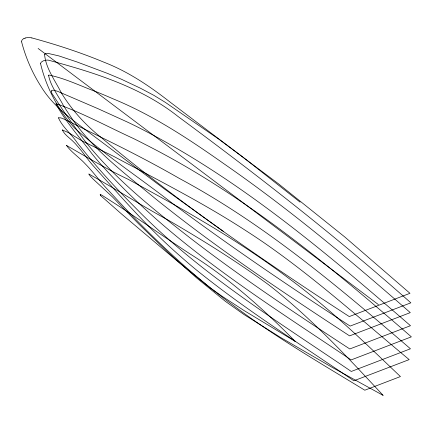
<?xml version="1.0" encoding="UTF-8"?>
<svg xmlns="http://www.w3.org/2000/svg" width="433" height="433" viewBox="0 0 433 433"><rect width="100%" height="100%" fill="white"/><g stroke="black" fill="none" stroke-linecap="round" stroke-linejoin="round"><path stroke-width="0.65" d="M100.472 194.601L100.429 194.698A3.02 1.602 -1.5 0 0 100.575 195.516M24.053 38.542L25.255 38.082M100.12 194.731L100.424 194.753A3.096 1.64 -1.5 0 1 101.706 195.077L117.127 204.961C141.629 220.992 165.541 237.906 190.044 253.938C228.965 278.192 263.226 308.848 295.295 341.442L244.38 310.748L222.443 296.502L209.967 287.734L179.289 262.766L121.489 213.945L100.559 195.516M31.847 37.952L32.513 38.109A73.377 38.883 -1.5 0 1 33.953 38.477C57.784 45.075 81.339 52.777 104.169 62.303C128.504 71.743 150.197 86.508 170.634 102.524L242.567 156.86L300.096 202.151M223.509 231.493L163.983 188.647L91.682 134.447C73.28 120.434 53.405 106.902 41.167 86.724C32.545 73.291 26.056 58.504 21.921 43.089A73.377 38.883 -1.5 0 1 21.742 42.239L21.682 41.898M38.115 48.447L378.458 304.632M25.195 38.012A7.805 4.135 -1.5 0 1 31.88 37.92M21.612 41.855A7.805 4.135 -1.5 0 1 23.95 38.494M40.572 63.711C46.022 86.665 57.291 108.418 72.852 126.214A66.097 35.024 -1.5 0 0 75.147 128.579C105.917 155.728 140.433 178.304 172.713 203.586C230.118 246.312 289.331 286.538 349.312 325.551L350.118 326.087L410.841 302.824C336.538 236.781 258.117 175.592 178.163 116.585C140.687 86.806 93.782 72.446 48.29 60.122A6.538 3.464 -1.5 0 0 46.326 60.165L43.452 60.766L41.46 62.027A6.538 3.464 -1.5 0 0 40.751 63.012L40.572 63.711M44.583 54.612C45.871 68.576 55.197 80.533 61.318 92.862C71.867 110.101 85.653 125.283 101.528 137.781C179.657 203.266 263.849 261.11 349.274 316.566L409.975 293.309L344.798 236.986L278.278 183.657L218.654 139.074L165.379 102.394L153.894 95.357L140.357 88.18L121.197 79.142L107.357 73.35L77.383 62.092L58.877 55.906L47.857 53.356L45.568 53.492L44.583 54.612M48.561 75.32C50.623 86.129 58.141 95.444 63.202 105.143A710.737 376.634 -1.5 0 0 70.076 115.757C92.159 149.385 125.099 173.579 155.68 198.893C217.339 248.623 283.361 292.551 349.593 335.878L410.278 312.626C350.465 260.179 289.314 209.058 223.866 163.712C189.015 139.172 153.222 115.367 113.646 99.065A710.737 376.634 -1.5 0 0 97.198 92.115C81.204 86.297 65.562 78.411 48.864 75.044L48.561 75.32M51.24 91.044L51.863 93.382L64.907 113.094L83.212 138.771A519.319 275.199 -1.5 0 0 88.245 145.109C117.348 180.658 153.504 209.458 189.584 237.549C241.089 277.342 295.328 313.384 349.783 348.96L410.484 325.703C325.21 251.865 237.917 177.752 136.671 126.555A519.319 275.199 -1.5 0 0 127.145 121.938L98.134 108.748L57.427 91.249L53.513 90.172L52.052 90.362L51.24 91.044M58.46 117.83C62.368 127.064 71.358 133.949 76.982 142.376C94.979 165.287 114.561 186.888 135.134 207.51C198.46 272.671 276.633 320.62 351.271 371.46L410.446 348.787C337.892 286.402 264.13 223.937 179.424 178.477C150.446 161.807 120.628 146.684 90.546 132.13C83.033 128.487 75.613 124.661 68.105 121.018C65.02 119.995 61.784 117.17 58.46 117.83M66.514 145.45C71.472 152.367 79.418 157.515 85.306 163.923C93.728 172.442 100.591 182.353 108.975 190.915C147.215 232.765 188.149 272.471 234.02 305.952C275.55 337.107 320.528 363.238 364.803 390.214L400.428 376.564C364.932 342.72 329.573 308.442 290.034 279.263C239.357 240.889 183.884 209.507 128.098 179.273C106.881 169.287 86.757 157.011 66.514 145.45M88.922 174.061L90.026 175.836L93.42 179.343L112.531 196.999L138.684 223.926L167.685 252.028L196.658 277.975L225.517 301.449L244.131 314.618L280.357 337.334L332.365 367.465L383.173 395.405C347.017 356.64 310.683 317.541 268.769 284.876C236.764 261.435 203.055 240.429 168.794 220.467C141.743 205.783 115.719 188.988 88.922 174.061M56.138 103.655L55.944 103.904C65.713 121.982 80.008 137.624 92.272 154.153A806.084 427.16 -1.5 0 0 99.13 162.321C170.099 243.14 262.755 300.35 351.158 359.915L411.35 336.852C328.782 265.05 243.552 194.314 145.439 144.573A806.084 427.16 -1.5 0 0 133.299 138.436C107.698 126.717 82.665 112.959 56.138 103.655M62.363 129.96C64.625 135.026 70.314 138.338 74.119 142.441A87.293 46.261 -1.5 0 1 75.548 143.918L81.393 150.738L88.24 159.739A406.874 215.612 -1.5 0 0 92.478 164.951C120.277 195.938 147.566 227.558 178.964 255.032A984.431 521.668 -1.5 0 0 196.117 269.732C246.144 310.228 300.854 344.424 353.864 380.796L409.174 359.606C361.723 320.128 315.684 278.663 264.942 243.357A984.431 521.668 -1.5 0 0 244.64 229.869C202.725 202.736 158.164 180.128 114.177 156.638A406.874 215.612 -1.5 0 0 106.372 152.789L82.649 141.196A87.293 46.261 -1.5 0 1 80.511 139.994L68.598 132.725L62.363 129.96"/></g></svg>
